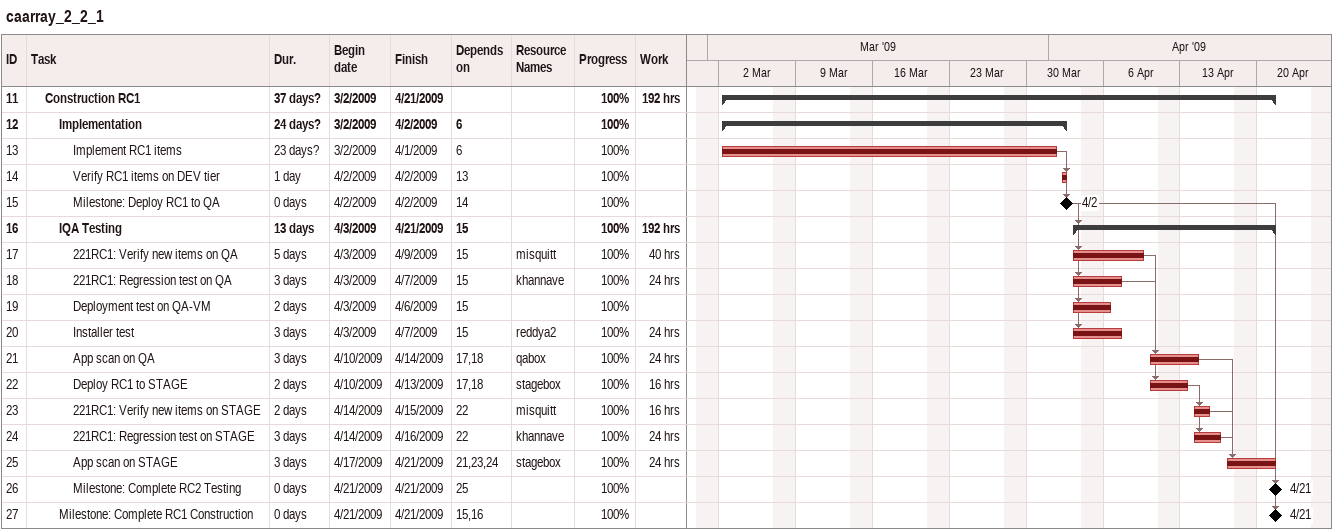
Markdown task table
caarray_2_2_1

| ID | Level | Task | Duration | Start | Finish | Predecessors | Resources | % complete | Work (h) |
|---|---|---|---|---|---|---|---|---|---|
| 11 | 2 | **Construction RC1** | 37d? | 2009-03-02 | 2009-04-21 |  |  | 100 | 192 |
| 12 | 3 | **Implementation** | 24d? | 2009-03-02 | 2009-04-02 | 6 |  | 100 |  |
| 13 | 4 | Implement RC1 items | 23d? | 2009-03-02 | 2009-04-01 | 6 |  | 100 |  |
| 14 | 4 | Verify RC1 items on DEV tier | 1d | 2009-04-02 | 2009-04-02 | 13 |  | 100 |  |
| 15 | 4 | Milestone: Deploy RC1 to QA | 0d | 2009-04-02 | 2009-04-02 | 14 |  | 100 |  |
| 16 | 3 | **IQA Testing** | 13d | 2009-04-03 | 2009-04-21 | 15 |  | 100 | 192 |
| 17 | 4 | 221RC1: Verify new items on QA | 5d | 2009-04-03 | 2009-04-09 | 15 | misquitt | 100 | 40 |
| 18 | 4 | 221RC1: Regression test on QA | 3d | 2009-04-03 | 2009-04-07 | 15 | khannave | 100 | 24 |
| 19 | 4 | Deployment test on QA-VM | 2d | 2009-04-03 | 2009-04-06 | 15 |  | 100 |  |
| 20 | 4 | Installer test | 3d | 2009-04-03 | 2009-04-07 | 15 | reddya2 | 100 | 24 |
| 21 | 4 | App scan on QA | 3d | 2009-04-10 | 2009-04-14 | 17, 18 | qabox | 100 | 24 |
| 22 | 4 | Deploy RC1 to STAGE | 2d | 2009-04-10 | 2009-04-13 | 17, 18 | stagebox | 100 | 16 |
| 23 | 4 | 221RC1: Verify new items on STAGE | 2d | 2009-04-14 | 2009-04-15 | 22 | misquitt | 100 | 16 |
| 24 | 4 | 221RC1: Regression test on STAGE | 3d | 2009-04-14 | 2009-04-16 | 22 | khannave | 100 | 24 |
| 25 | 4 | App scan on STAGE | 3d | 2009-04-17 | 2009-04-21 | 21, 23, 24 | stagebox | 100 | 24 |
| 26 | 4 | Milestone: Complete RC2 Testing | 0d | 2009-04-21 | 2009-04-21 | 25 |  | 100 |  |
| 27 | 3 | Milestone: Complete RC1 Construction | 0d | 2009-04-21 | 2009-04-21 | 15, 16 |  | 100 |  |
